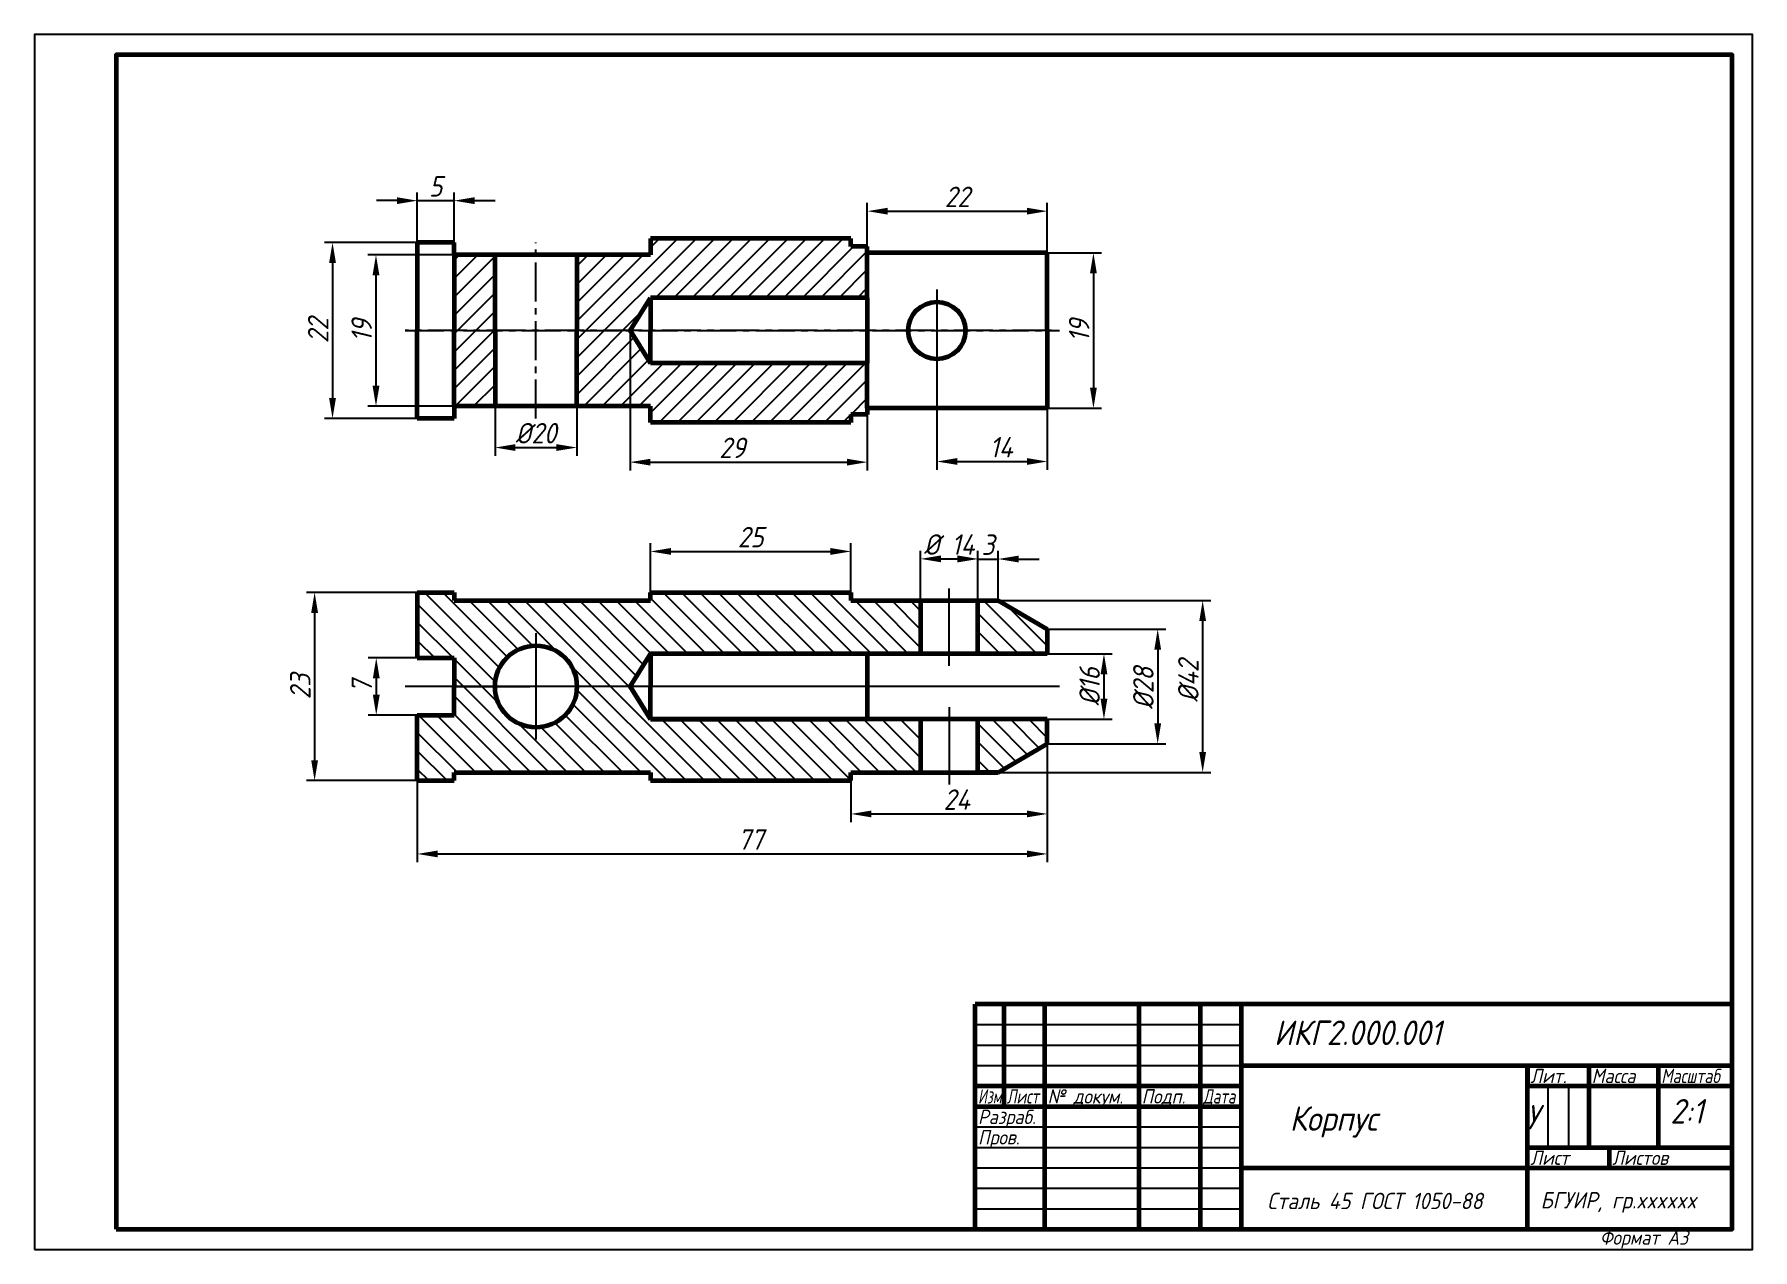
# Model space of a CAD drawing. Header units: millimetres. Extents: x 0 to 904, y 0 to 408.
# Drawn here: x 0 to 420, y 0 to 297 of the extents above; entities that cross this region are included whole.
import ezdxf

# ---------------------------------------------------------------- set-up
doc = ezdxf.new("R2010")
doc.units = ezdxf.units.MM
doc.header["$LTSCALE"] = 0.5
doc.linetypes.add('осевая2', pattern=[28.575, 19.05, -3.175, 3.175, -3.175])
doc.layers.get('0').update_dxf_attribs({"lineweight": 60})
doc.layers.get('Defpoints').update_dxf_attribs({"color": 5})
for name, color, linetype in [('1-оси', 1, 'осевая2'), ('2-штриховка', 4, 'Continuous'), ('3-размеры', 6, 'Continuous')]:
    doc.layers.add(name, color=color, linetype=linetype)
doc.layers.add('4-текст', color=3, linetype='Continuous', lineweight=60)
doc.styles.get("Standard").update_dxf_attribs({"font": 'isocpeui.ttf', "width": 0.9})
doc.dimstyles.new('Standart', dxfattribs={"dimtxt": 5, "dimasz": 5, "dimexe": 2, "dimexo": 0, "dimgap": 1, "dimtad": 1, "dimtoh": 1, "dimdec": 0, "dimlfac": 0.5, "dimtxsty": 'Standard', "dimcen": 2.5, "dimadec": 0, "dimazin": 0, "dimtfac": 1, "dimtdec": 0, "dimtmove": 0, "dimatfit": 3, "dimldrblk": 'DOTSMALL', "dimfxl": 1, "dimarcsym": 0})

# ---------------------------------------------------------------- blocks, each defined once
blk = doc.blocks.new('*D14')
at = {"layer": '3-размеры', "color": 0, "linetype": 'ByBlock', "lineweight": -2}
for p, q in [((247.6, 123.62), (247.6, 94.7)), ((93.6, 114.62), (93.6, 94.7)), ((98.6, 96.7), (242.6, 96.7))]:
    blk.add_line(p, q, dxfattribs=at)
at = {"layer": '3-размеры', "color": 0, "linetype": 'ByBlock'}
for points in [[(98.6, 97.53), (98.6, 95.87), (93.6, 96.7)], [(242.6, 97.53), (242.6, 95.87), (247.6, 96.7)]]:
    blk.add_solid(points, dxfattribs=at)
at = {"layer": 'Defpoints', "color": 0, "linetype": 'ByBlock'}
for p in [(247.6, 123.62), (93.6, 114.62), (247.6, 96.7)]:
    blk.add_point(p, dxfattribs=at)
at = {"layer": '3-размеры', "color": 0, "linetype": 'ByBlock', "insert": (175.1, 100.23), "char_height": 5, "attachment_point": 5}
blk.add_mtext('77', dxfattribs=at)
blk = doc.blocks.new('_DotSmall')
at = {"color": 0, "linetype": 'ByBlock', "const_width": 0.5}
blk.add_lwpolyline([(-0.0625, 0, 1), (0.0625, 0, 1)], format="xyb", close=True, dxfattribs=at)
blk = doc.blocks.new('*D15')
at = {"layer": '3-размеры', "color": 0, "linetype": 'ByBlock', "lineweight": -2}
for p, q in [((112.6, 206.12), (112.6, 194.02)), ((132.6, 206.12), (132.6, 194.02)), ((117.6, 196.02), (127.6, 196.02))]:
    blk.add_line(p, q, dxfattribs=at)
at = {"layer": '3-размеры', "color": 0, "linetype": 'ByBlock'}
for points in [[(117.6, 196.86), (117.6, 195.19), (112.6, 196.02)], [(127.6, 196.86), (127.6, 195.19), (132.6, 196.02)]]:
    blk.add_solid(points, dxfattribs=at)
at = {"layer": 'Defpoints', "color": 0, "linetype": 'ByBlock'}
for p in [(112.6, 206.12), (132.6, 206.12), (132.6, 196.02)]:
    blk.add_point(p, dxfattribs=at)
at = {"layer": '3-размеры', "color": 0, "linetype": 'ByBlock', "insert": (122.6, 199.52), "char_height": 5, "attachment_point": 5}
blk.add_mtext('%%c20', dxfattribs=at)
blk = doc.blocks.new('*D16')
at = {"layer": '3-размеры', "color": 0, "linetype": 'ByBlock', "lineweight": -2}
for p, q in [((216.6, 158.62), (216.6, 170.82)), ((221.6, 168.82), (225.6, 168.82)), ((230.6, 158.62), (230.6, 170.82))]:
    blk.add_line(p, q, dxfattribs=at)
at = {"layer": '3-размеры', "color": 0, "linetype": 'ByBlock'}
for points in [[(221.6, 169.65), (221.6, 167.98), (216.6, 168.82)], [(225.6, 169.65), (225.6, 167.98), (230.6, 168.82)]]:
    blk.add_solid(points, dxfattribs=at)
at = {"layer": 'Defpoints', "color": 0, "linetype": 'ByBlock'}
for p in [(230.6, 168.82), (216.6, 158.62), (230.6, 158.62)]:
    blk.add_point(p, dxfattribs=at)
at = {"layer": '3-размеры', "color": 0, "linetype": 'ByBlock', "insert": (223.6, 172.32), "char_height": 5, "attachment_point": 5}
blk.add_mtext('%%c 14', dxfattribs=at)
blk = doc.blocks.new('*D17')
at = {"layer": '3-размеры', "color": 0, "linetype": 'ByBlock', "lineweight": -2}
for p, q in [((93.6, 144.62), (81.57, 144.62)), ((83.57, 139.62), (83.57, 135.62)), ((93.6, 130.62), (81.57, 130.62))]:
    blk.add_line(p, q, dxfattribs=at)
at = {"layer": '3-размеры', "color": 0, "linetype": 'ByBlock'}
for points in [[(82.74, 139.62), (84.41, 139.62), (83.57, 144.62)], [(82.74, 135.62), (84.41, 135.62), (83.57, 130.62)]]:
    blk.add_solid(points, dxfattribs=at)
at = {"layer": 'Defpoints', "color": 0, "linetype": 'ByBlock'}
for p in [(93.6, 144.62), (83.57, 130.62), (93.6, 130.62)]:
    blk.add_point(p, dxfattribs=at)
at = {"layer": '3-размеры', "color": 0, "linetype": 'ByBlock', "insert": (80.04, 137.62), "char_height": 5, "attachment_point": 5, "rotation": 90}
blk.add_mtext('7', dxfattribs=at)
blk = doc.blocks.new('*D18')
at = {"layer": '3-размеры', "color": 0, "linetype": 'ByBlock', "lineweight": -2}
for p, q in [((93.6, 160.62), (66.5, 160.62)), ((68.5, 155.62), (68.5, 119.62)), ((93.6, 114.62), (66.5, 114.62))]:
    blk.add_line(p, q, dxfattribs=at)
at = {"layer": '3-размеры', "color": 0, "linetype": 'ByBlock'}
for points in [[(67.67, 155.62), (69.34, 155.62), (68.5, 160.62)], [(67.67, 119.62), (69.34, 119.62), (68.5, 114.62)]]:
    blk.add_solid(points, dxfattribs=at)
at = {"layer": 'Defpoints', "color": 0, "linetype": 'ByBlock'}
for p in [(93.6, 160.62), (68.5, 114.62), (93.6, 114.62)]:
    blk.add_point(p, dxfattribs=at)
at = {"layer": '3-размеры', "color": 0, "linetype": 'ByBlock', "insert": (65, 137.62), "char_height": 5, "attachment_point": 5, "rotation": 90}
blk.add_mtext('23', dxfattribs=at)
blk = doc.blocks.new('*D19')
at = {"layer": '3-размеры', "color": 0, "linetype": 'ByBlock', "lineweight": -2}
for p, q in [((93.6, 246.12), (70.88, 246.12)), ((72.88, 241.12), (72.88, 208.12)), ((93.6, 203.12), (70.88, 203.12))]:
    blk.add_line(p, q, dxfattribs=at)
at = {"layer": '3-размеры', "color": 0, "linetype": 'ByBlock'}
for points in [[(72.04, 241.12), (73.71, 241.12), (72.88, 246.12)], [(72.04, 208.12), (73.71, 208.12), (72.88, 203.12)]]:
    blk.add_solid(points, dxfattribs=at)
at = {"layer": 'Defpoints', "color": 0, "linetype": 'ByBlock'}
for p in [(93.6, 246.12), (72.88, 203.12), (93.6, 203.12)]:
    blk.add_point(p, dxfattribs=at)
at = {"layer": '3-размеры', "color": 0, "linetype": 'ByBlock', "insert": (69.38, 224.62), "char_height": 5, "attachment_point": 5, "rotation": 90}
blk.add_mtext('22', dxfattribs=at)
blk = doc.blocks.new('*D20')
at = {"layer": '3-размеры', "color": 0, "linetype": 'ByBlock', "lineweight": -2}
for p, q in [((203.6, 243.62), (203.6, 255.79)), ((208.6, 253.79), (242.6, 253.79)), ((247.6, 243.62), (247.6, 255.79))]:
    blk.add_line(p, q, dxfattribs=at)
at = {"layer": '3-размеры', "color": 0, "linetype": 'ByBlock'}
for points in [[(208.6, 254.62), (208.6, 252.96), (203.6, 253.79)], [(242.6, 254.62), (242.6, 252.96), (247.6, 253.79)]]:
    blk.add_solid(points, dxfattribs=at)
at = {"layer": 'Defpoints', "color": 0, "linetype": 'ByBlock'}
for p in [(247.6, 253.79), (203.6, 243.62), (247.6, 243.62)]:
    blk.add_point(p, dxfattribs=at)
at = {"layer": '3-размеры', "color": 0, "linetype": 'ByBlock', "insert": (225.6, 257.29), "char_height": 5, "attachment_point": 5}
blk.add_mtext('22', dxfattribs=at)
blk = doc.blocks.new('*D21')
at = {"layer": '3-размеры', "color": 0, "linetype": 'ByBlock', "lineweight": -2}
for p, q in [((247.6, 243.62), (260.87, 243.62)), ((258.87, 238.62), (258.87, 210.62)), ((247.6, 205.62), (260.87, 205.62))]:
    blk.add_line(p, q, dxfattribs=at)
at = {"layer": '3-размеры', "color": 0, "linetype": 'ByBlock'}
for points in [[(258.03, 238.62), (259.7, 238.62), (258.87, 243.62)], [(258.03, 210.62), (259.7, 210.62), (258.87, 205.62)]]:
    blk.add_solid(points, dxfattribs=at)
at = {"layer": 'Defpoints', "color": 0, "linetype": 'ByBlock'}
for p in [(247.6, 243.62), (247.6, 205.62), (258.87, 205.62)]:
    blk.add_point(p, dxfattribs=at)
at = {"layer": '3-размеры', "color": 0, "linetype": 'ByBlock', "insert": (255.37, 224.62), "char_height": 5, "attachment_point": 5, "rotation": 90}
blk.add_mtext('19', dxfattribs=at)
blk = doc.blocks.new('*D22')
at = {"layer": '3-размеры', "color": 0, "linetype": 'ByBlock', "lineweight": -2}
for p, q in [((203.6, 145.62), (263.44, 145.62)), ((261.44, 140.62), (261.44, 134.62)), ((203.6, 129.62), (263.44, 129.62))]:
    blk.add_line(p, q, dxfattribs=at)
at = {"layer": '3-размеры', "color": 0, "linetype": 'ByBlock'}
for points in [[(260.61, 140.62), (262.28, 140.62), (261.44, 145.62)], [(260.61, 134.62), (262.28, 134.62), (261.44, 129.62)]]:
    blk.add_solid(points, dxfattribs=at)
at = {"layer": 'Defpoints', "color": 0, "linetype": 'ByBlock'}
for p in [(203.6, 145.62), (203.6, 129.62), (261.44, 129.62)]:
    blk.add_point(p, dxfattribs=at)
at = {"layer": '3-размеры', "color": 0, "linetype": 'ByBlock', "insert": (257.94, 137.62), "char_height": 5, "attachment_point": 5, "rotation": 90}
blk.add_mtext('%%c16', dxfattribs=at)
blk = doc.blocks.new('*D23')
at = {"layer": '3-размеры', "color": 0, "linetype": 'ByBlock', "lineweight": -2}
for p, q in [((88.6, 256.36), (83.6, 256.36)), ((93.6, 246.12), (93.6, 258.36)), ((93.6, 256.36), (102.6, 256.36)), ((102.6, 246.12), (102.6, 258.36)), ((107.6, 256.36), (112.6, 256.36))]:
    blk.add_line(p, q, dxfattribs=at)
at = {"layer": '3-размеры', "color": 0, "linetype": 'ByBlock'}
for points in [[(88.6, 257.19), (88.6, 255.52), (93.6, 256.36)], [(107.6, 257.19), (107.6, 255.52), (102.6, 256.36)]]:
    blk.add_solid(points, dxfattribs=at)
at = {"layer": 'Defpoints', "color": 0, "linetype": 'ByBlock'}
for p in [(102.6, 256.36), (93.6, 246.12), (102.6, 246.12)]:
    blk.add_point(p, dxfattribs=at)
at = {"layer": '3-размеры', "color": 0, "linetype": 'ByBlock', "insert": (98.1, 259.86), "char_height": 5, "attachment_point": 5}
blk.add_mtext('5', dxfattribs=at)
blk = doc.blocks.new('*D24')
at = {"layer": '3-размеры', "color": 0, "linetype": 'ByBlock', "lineweight": -2}
for p, q in [((145.6, 224.62), (145.6, 190.45)), ((203.6, 224.62), (203.6, 190.45)), ((150.6, 192.45), (198.6, 192.45))]:
    blk.add_line(p, q, dxfattribs=at)
at = {"layer": '3-размеры', "color": 0, "linetype": 'ByBlock'}
for points in [[(150.6, 193.28), (150.6, 191.61), (145.6, 192.45)], [(198.6, 193.28), (198.6, 191.61), (203.6, 192.45)]]:
    blk.add_solid(points, dxfattribs=at)
at = {"layer": 'Defpoints', "color": 0, "linetype": 'ByBlock'}
for p in [(145.6, 224.62), (203.6, 224.62), (203.6, 192.45)]:
    blk.add_point(p, dxfattribs=at)
at = {"layer": '3-размеры', "color": 0, "linetype": 'ByBlock', "insert": (170.6, 195.95), "char_height": 5, "attachment_point": 5}
blk.add_mtext('29', dxfattribs=at)
blk = doc.blocks.new('*D25')
at = {"layer": '3-размеры', "color": 0, "linetype": 'ByBlock', "lineweight": -2}
for p, q in [((102.6, 243.12), (81.5, 243.12)), ((83.5, 238.12), (83.5, 211.12)), ((102.6, 206.12), (81.5, 206.12))]:
    blk.add_line(p, q, dxfattribs=at)
at = {"layer": '3-размеры', "color": 0, "linetype": 'ByBlock'}
for points in [[(82.67, 238.12), (84.34, 238.12), (83.5, 243.12)], [(82.67, 211.12), (84.34, 211.12), (83.5, 206.12)]]:
    blk.add_solid(points, dxfattribs=at)
at = {"layer": 'Defpoints', "color": 0, "linetype": 'ByBlock'}
for p in [(102.6, 243.12), (83.5, 206.12), (102.6, 206.12)]:
    blk.add_point(p, dxfattribs=at)
at = {"layer": '3-размеры', "color": 0, "linetype": 'ByBlock', "insert": (80, 224.62), "char_height": 5, "attachment_point": 5, "rotation": 90}
blk.add_mtext('19', dxfattribs=at)
blk = doc.blocks.new('*D26')
at = {"layer": '3-размеры', "color": 0, "linetype": 'ByBlock', "lineweight": -2}
for p, q in [((150.6, 160.62), (150.6, 172.63)), ((199.6, 160.62), (199.6, 172.63)), ((155.6, 170.63), (194.6, 170.63))]:
    blk.add_line(p, q, dxfattribs=at)
at = {"layer": '3-размеры', "color": 0, "linetype": 'ByBlock'}
for points in [[(155.6, 171.47), (155.6, 169.8), (150.6, 170.63)], [(194.6, 171.47), (194.6, 169.8), (199.6, 170.63)]]:
    blk.add_solid(points, dxfattribs=at)
at = {"layer": 'Defpoints', "color": 0, "linetype": 'ByBlock'}
for p in [(199.6, 170.63), (150.6, 160.62), (199.6, 160.62)]:
    blk.add_point(p, dxfattribs=at)
at = {"layer": '3-размеры', "color": 0, "linetype": 'ByBlock', "insert": (175.1, 174.13), "char_height": 5, "attachment_point": 5}
blk.add_mtext('25', dxfattribs=at)
blk = doc.blocks.new('*D27')
at = {"layer": '3-размеры', "color": 0, "linetype": 'ByBlock', "lineweight": -2}
for p, q in [((247.6, 123.62), (247.6, 104.48)), ((199.6, 116.62), (199.6, 104.48)), ((204.6, 106.48), (242.6, 106.48))]:
    blk.add_line(p, q, dxfattribs=at)
at = {"layer": '3-размеры', "color": 0, "linetype": 'ByBlock'}
for points in [[(204.6, 107.31), (204.6, 105.64), (199.6, 106.48)], [(242.6, 107.31), (242.6, 105.64), (247.6, 106.48)]]:
    blk.add_solid(points, dxfattribs=at)
at = {"layer": 'Defpoints', "color": 0, "linetype": 'ByBlock'}
for p in [(247.6, 123.62), (199.6, 116.62), (247.6, 106.48)]:
    blk.add_point(p, dxfattribs=at)
at = {"layer": '3-размеры', "color": 0, "linetype": 'ByBlock', "insert": (225.46, 109.98), "char_height": 5, "attachment_point": 5}
blk.add_mtext('24', dxfattribs=at)
blk = doc.blocks.new('*D41')
at = {"layer": '3-размеры', "color": 0, "linetype": 'ByBlock', "lineweight": -2}
for p, q in [((247.6, 151.62), (276.58, 151.62)), ((274.58, 146.62), (274.58, 128.62)), ((247.6, 123.62), (276.58, 123.62))]:
    blk.add_line(p, q, dxfattribs=at)
at = {"layer": '3-размеры', "color": 0, "linetype": 'ByBlock'}
for points in [[(273.75, 146.62), (275.41, 146.62), (274.58, 151.62)], [(273.75, 128.62), (275.41, 128.62), (274.58, 123.62)]]:
    blk.add_solid(points, dxfattribs=at)
at = {"layer": 'Defpoints', "color": 0, "linetype": 'ByBlock'}
for p in [(247.6, 151.62), (247.6, 123.62), (274.58, 123.62)]:
    blk.add_point(p, dxfattribs=at)
at = {"layer": '3-размеры', "color": 0, "linetype": 'ByBlock', "insert": (271.08, 137.23), "char_height": 5, "attachment_point": 5, "rotation": 90}
blk.add_mtext('%%c28', dxfattribs=at)
blk = doc.blocks.new('*D42')
at = {"layer": '3-размеры', "color": 0, "linetype": 'ByBlock', "lineweight": -2}
for p, q in [((235.6, 158.62), (287.57, 158.62)), ((285.57, 153.62), (285.57, 121.62)), ((235.6, 116.62), (287.57, 116.62))]:
    blk.add_line(p, q, dxfattribs=at)
at = {"layer": '3-размеры', "color": 0, "linetype": 'ByBlock'}
for points in [[(284.74, 153.62), (286.4, 153.62), (285.57, 158.62)], [(284.74, 121.62), (286.4, 121.62), (285.57, 116.62)]]:
    blk.add_solid(points, dxfattribs=at)
at = {"layer": 'Defpoints', "color": 0, "linetype": 'ByBlock'}
for p in [(235.6, 158.62), (235.6, 116.62), (285.57, 116.62)]:
    blk.add_point(p, dxfattribs=at)
at = {"layer": '3-размеры', "color": 0, "linetype": 'ByBlock', "insert": (282.07, 139), "char_height": 5, "attachment_point": 5, "rotation": 90}
blk.add_mtext('%%c42', dxfattribs=at)
blk = doc.blocks.new('*D43')
at = {"layer": '3-размеры', "color": 0, "linetype": 'ByBlock', "lineweight": -2}
for p, q in [((220.6, 224.62), (220.6, 190.61)), ((247.6, 224.62), (247.6, 190.61)), ((225.6, 192.61), (242.6, 192.61))]:
    blk.add_line(p, q, dxfattribs=at)
at = {"layer": '3-размеры', "color": 0, "linetype": 'ByBlock'}
for points in [[(225.6, 193.45), (225.6, 191.78), (220.6, 192.61)], [(242.6, 193.45), (242.6, 191.78), (247.6, 192.61)]]:
    blk.add_solid(points, dxfattribs=at)
at = {"layer": 'Defpoints', "color": 0, "linetype": 'ByBlock'}
for p in [(220.6, 224.62), (247.6, 224.62), (247.6, 192.61)]:
    blk.add_point(p, dxfattribs=at)
at = {"layer": '3-размеры', "color": 0, "linetype": 'ByBlock', "insert": (236.32, 196.11), "char_height": 5, "attachment_point": 5}
blk.add_mtext('14', dxfattribs=at)
blk = doc.blocks.new('*D44')
at = {"layer": '3-размеры', "color": 0, "linetype": 'ByBlock', "lineweight": -2}
for p, q in [((225.6, 168.78), (220.6, 168.78)), ((230.6, 158.62), (230.6, 170.78)), ((230.6, 168.78), (235.6, 168.78)), ((235.6, 158.62), (235.6, 170.78)), ((240.6, 168.78), (245.6, 168.78))]:
    blk.add_line(p, q, dxfattribs=at)
at = {"layer": '3-размеры', "color": 0, "linetype": 'ByBlock'}
for points in [[(225.6, 169.61), (225.6, 167.94), (230.6, 168.78)], [(240.6, 169.61), (240.6, 167.94), (235.6, 168.78)]]:
    blk.add_solid(points, dxfattribs=at)
at = {"layer": 'Defpoints', "color": 0, "linetype": 'ByBlock'}
for p in [(235.6, 168.78), (230.6, 158.62), (235.6, 158.62)]:
    blk.add_point(p, dxfattribs=at)
at = {"layer": '3-размеры', "color": 0, "linetype": 'ByBlock', "insert": (233.1, 172.28), "char_height": 5, "attachment_point": 5}
blk.add_mtext('3', dxfattribs=at)

msp = doc.modelspace()

# ---------------------------------------------------------------- hatches: boundary and pattern name
at = {"layer": '2-штриховка', "linetype": 'ByBlock'}
h = msp.add_hatch(dxfattribs=at)
h.set_pattern_fill('ANSI31', color=256, style=0)
h.paths.add_polyline_path([(145.6, 224.62), (150.6, 232.62), (203.6, 232.62), (203.6, 243.62), (203.6, 245.12), (199.6, 245.12), (199.6, 247.12), (150.6, 247.12), (150.6, 243.12), (132.6, 243.12), (132.6, 224.62)])
h.paths.add_polyline_path([(132.6, 206.12), (150.6, 206.12), (150.6, 202.12), (199.6, 202.12), (199.6, 204.12), (203.6, 204.12), (203.6, 205.62), (203.6, 216.62), (150.6, 216.62), (145.6, 224.62), (132.6, 224.62)])
h.paths.add_polyline_path([(112.6, 224.62), (102.6, 224.62), (102.6, 206.12), (112.6, 206.12)])
h.paths.add_polyline_path([(112.6, 243.12), (102.6, 243.12), (102.6, 224.62), (112.6, 224.62)])
h = msp.add_hatch(dxfattribs=at)
h.set_pattern_fill('ANSI31', color=256, angle=90, style=0)
h.paths.add_polyline_path([(216.6, 158.62), (199.6, 158.62), (199.6, 160.62), (150.6, 160.62), (150.6, 158.62), (148.6, 158.62), (102.6, 158.62), (102.6, 160.62), (93.6, 160.62), (93.6, 144.62), (102.6, 144.62), (102.6, 141.62), (102.6, 137.62), (112.6, 137.62, -1), (132.6, 137.62), (145.6, 137.62), (150.6, 145.62), (216.6, 145.62)])
h.paths.add_polyline_path([(216.6, 129.62), (150.6, 129.62), (145.6, 137.62), (132.6, 137.62, -1), (112.6, 137.62), (102.6, 137.62), (102.6, 133.62), (102.6, 130.62), (93.6, 130.62), (93.6, 114.62), (102.6, 114.62), (102.6, 116.62), (148.6, 116.62), (150.6, 116.62), (150.6, 114.62), (199.6, 114.62), (199.6, 116.62), (216.6, 116.62)])
h.paths.add_polyline_path([(247.6, 123.62), (247.6, 129.62), (243.6, 129.62), (230.6, 129.62), (230.6, 116.62), (235.6, 116.62)])
h.paths.add_polyline_path([(235.6, 158.62), (230.6, 158.62), (230.6, 145.62), (245.6, 145.62), (247.6, 145.62), (247.6, 151.62)])

# ---------------------------------------------------------------- linework, layer by layer
at = {"linetype": 'ByBlock'}
for p, q in [((102.6, 246.12), (93.6, 246.12)), ((93.6, 246.12), (93.6, 224.62)), ((102.6, 243.12), (102.6, 246.12)), ((199.6, 247.12), (150.6, 247.12)), ((150.6, 247.12), (150.6, 243.12)), ((199.6, 247.12), (183.07, 247.12)), ((199.6, 245.12), (199.6, 247.12)), ((203.6, 245.12), (199.6, 245.12)), ((203.6, 243.62), (203.6, 245.12)), ((247.6, 243.62), (203.6, 243.62)), ((203.6, 232.62), (203.6, 243.62)), ((247.6, 224.62), (247.6, 243.62)), ((112.6, 243.12), (102.6, 243.12)), ((102.6, 243.12), (102.6, 224.62)), ((112.6, 224.62), (112.6, 243.12)), ((132.6, 243.12), (112.6, 243.12)), ((150.6, 243.12), (132.6, 243.12)), ((132.6, 243.12), (132.6, 224.62)), ((145.6, 224.62), (150.6, 232.62)), ((203.6, 232.62), (150.6, 232.62)), ((150.6, 232.62), (150.6, 224.62)), ((203.6, 232.62), (203.6, 216.62)), ((93.6, 203.12), (93.6, 224.62)), ((102.6, 206.12), (102.6, 224.62)), ((112.6, 224.62), (112.6, 206.12)), ((132.6, 206.12), (132.6, 224.62)), ((145.6, 224.62), (150.6, 216.62)), ((150.6, 216.62), (145.6, 224.62)), ((150.6, 216.62), (150.6, 224.62)), ((247.6, 224.62), (247.6, 205.62)), ((203.6, 216.62), (150.6, 216.62)), ((203.6, 205.62), (203.6, 216.62)), ((112.6, 206.12), (102.6, 206.12)), ((102.6, 206.12), (102.6, 203.12)), ((132.6, 206.12), (112.6, 206.12)), ((150.6, 206.12), (132.6, 206.12)), ((150.6, 202.12), (150.6, 206.12)), ((102.6, 203.12), (93.6, 203.12)), ((199.6, 202.12), (150.6, 202.12)), ((199.6, 202.12), (183.07, 202.12)), ((203.6, 204.12), (199.6, 204.12)), ((199.6, 204.12), (199.6, 202.12)), ((247.6, 205.62), (203.6, 205.62)), ((203.6, 205.62), (203.6, 204.12)), ((93.6, 160.62), (102.6, 160.62)), ((93.6, 160.62), (93.6, 144.62)), ((102.6, 160.62), (102.6, 158.62)), ((150.6, 158.62), (150.6, 160.62)), ((150.6, 160.62), (199.6, 160.62)), ((199.6, 160.62), (199.6, 158.62)), ((102.6, 158.62), (148.6, 158.62)), ((148.6, 158.62), (150.6, 158.62)), ((199.6, 158.62), (235.6, 158.62)), ((216.6, 158.62), (216.6, 145.62)), ((216.6, 158.62), (223.6, 158.62)), ((217.6, 158.62), (224.6, 158.62)), ((230.6, 145.62), (230.6, 158.62)), ((235.6, 158.62), (247.6, 151.62)), ((247.6, 151.62), (247.6, 145.62)), ((93.6, 144.62), (102.6, 144.62)), ((102.6, 144.62), (102.6, 141.62)), ((145.6, 137.62), (150.6, 145.62)), ((245.6, 145.62), (150.6, 145.62)), ((150.6, 145.62), (150.6, 137.62)), ((203.6, 145.62), (203.6, 129.62)), ((247.6, 145.62), (243.6, 145.62)), ((102.6, 141.62), (102.6, 137.62)), ((102.6, 133.62), (102.6, 137.62)), ((145.6, 137.62), (150.6, 129.62)), ((150.6, 129.62), (145.6, 137.62)), ((146.6, 137.62), (146.6, 137.62)), ((150.6, 129.62), (150.6, 137.62)), ((93.6, 114.62), (93.6, 130.62)), ((93.6, 130.62), (102.6, 130.62)), ((102.6, 130.62), (102.6, 133.62)), ((150.6, 129.62), (198.6, 129.62)), ((245.6, 129.62), (150.6, 129.62)), ((216.6, 129.62), (216.6, 116.62)), ((230.6, 116.62), (230.6, 129.62)), ((247.6, 129.62), (243.6, 129.62)), ((247.6, 123.62), (247.6, 129.62)), ((235.6, 116.62), (247.6, 123.62)), ((93.6, 114.62), (102.6, 114.62)), ((102.6, 114.62), (102.6, 116.62)), ((102.6, 116.62), (148.6, 116.62)), ((148.6, 116.62), (150.6, 116.62)), ((150.6, 116.62), (150.6, 114.62)), ((150.6, 114.62), (199.6, 114.62)), ((199.6, 114.62), (199.6, 116.62)), ((199.6, 116.62), (231.6, 116.62)), ((199.6, 116.62), (235.6, 116.62)), ((235.6, 116.62), (230.6, 116.62))]:
    msp.add_line(p, q, dxfattribs=at)
at = {"color": 7, "linetype": 'ByBlock', "lineweight": 60}
for p, q in [((415, 60), (230, 60)), ((230, 5), (230, 60)), ((237, 60), (237, 35)), ((247, 5), (247, 60)), ((270, 60), (270, 5)), ((285, 5), (285, 60)), ((295, 60), (295, 5)), ((295, 45), (415, 45)), ((365, 5), (365, 45)), ((380, 45), (380, 25)), ((397, 25), (397, 45)), ((230, 40), (295, 40)), ((365, 40), (415, 40)), ((230, 35), (295, 35)), ((365, 25), (415, 25)), ((385, 20), (385, 25)), ((295, 20), (415, 20))]:
    msp.add_line(p, q, dxfattribs=at)
at = {"color": 7, "linetype": 'ByBlock', "lineweight": -3}
for p, q in [((230, 55), (295, 55)), ((230, 50), (295, 50)), ((230, 45), (295, 45)), ((370, 25), (370, 40)), ((375, 40), (375, 25)), ((230, 30), (295, 30)), ((230, 25), (295, 25)), ((230, 20), (295, 20)), ((230, 15), (295, 15)), ((230, 10), (295, 10))]:
    msp.add_line(p, q, dxfattribs=at)
at = {"color": 7, "linetype": 'ByBlock'}
msp.add_line((365, 45), (365, 40), dxfattribs=at)
at = {"color": 7, "linetype": 'ByBlock', "lineweight": 60}
msp.add_lwpolyline([(20, 5), (415, 5), (415, 292), (20, 292)], close=True, dxfattribs=at)
at = {"linetype": 'ByBlock'}
for centre, radius in [((220.6, 224.62), 7), ((122.6, 137.62), 10)]:
    msp.add_circle(centre, radius, dxfattribs=at)
at = {"layer": '1-оси'}
for p, q in [((122.6, 203.12), (122.6, 246.12)), ((248.6, 224.62), (90.6, 224.62)), ((90.6, 224.62), (250.6, 224.62)), ((248.6, 224.62), (220.6, 224.62))]:
    msp.add_line(p, q, dxfattribs=at)
at = {"layer": '1-оси', "linetype": 'ByBlock'}
for p, q in [((220.6, 234.62), (220.6, 214.62)), ((122.6, 203.12), (122.6, 203.12)), ((223.6, 142.66), (223.6, 161.58)), ((122.6, 150.63), (122.6, 124.66)), ((250.57, 137.62), (90.62, 137.62)), ((102.6, 137.62), (121.1, 137.62)), ((223.6, 132.61), (223.6, 113.67))]:
    msp.add_line(p, q, dxfattribs=at)
at = {"layer": 'Defpoints', "linetype": 'ByBlock'}
msp.add_lwpolyline([(0, 0), (420, 0), (420, 297), (0, 297)], close=True, dxfattribs=at)

# ---------------------------------------------------------------- texts
at = {"color": 7, "linetype": 'ByBlock', "lineweight": -3}
for s, width, p in [('Лит.', 0.9, (365.67, 40.7)), ('Масса', 0.9, (380.67, 40.7)), ('Масштаб', 0.8, (397.67, 40.7)), ('Изм.', 0.7, (230.67, 35.7)), ('Лист', 0.75, (237.67, 35.7)), ('№ докум.', 0.9, (247.67, 35.7)), ('Подп.', 0.9, (270.67, 35.7)), ('Дата', 0.75, (285.67, 35.7)), ('Разраб.', 0.9, (230.67, 30.7)), ('Пров.', 0.9, (230.67, 25.7)), ('Лист', 0.9, (365.67, 20.7)), ('Листов', 0.9, (385.67, 20.7))]:
    msp.add_text(s, height=3.5, dxfattribs=dict(at, width=width)).set_placement(p)
at = {"color": 7, "linetype": 'ByBlock', "lineweight": 70, "width": 0.9}
msp.add_text('Формат А3', height=3.5, dxfattribs=at).set_placement((382.66, 1.2))
at = {"layer": '4-текст', "linetype": 'ByBlock', "width": 0.9}
for s, height, p in [('ИКГ2.000.001', 6, (303, 50)), ('Корпус', 6, (306.84, 29.03)), ('У', 6, (364.52, 29.34)), ('2:1', 6, (399.87, 30.8)), ('Сталь 45 ГОСТ 1050-88', 4, (301.35, 9.89)), ('БГУИР, гр.xxxxxx', 4, (368.16, 10.07))]:
    msp.add_text(s, height=height, dxfattribs=at).set_placement(p)

# ---------------------------------------------------------------- dimensions: what is measured, and where the dimension line sits
at = {"layer": '3-размеры', "linetype": 'ByBlock'}
for base, p1, p2, picture, middle in [((102.60112111, 256.35547157), (93.60112111, 246.12302922), (102.60112111, 246.12302922), '*D23', (98.10112111, 256.35547157)), ((247.6, 253.79), (203.6, 243.62), (247.6, 243.62), '*D20', (225.6, 253.79)), ((203.6, 192.45), (145.6, 224.62), (203.6, 224.62), '*D24', (170.6, 192.45)), ((199.60112111, 170.63205287), (150.60112111, 160.62302922), (199.60112111, 160.62302922), '*D26', (175.10112111, 170.63205287)), ((235.60112111, 168.77818593), (230.60112111, 158.62302922), (235.60112111, 158.62302922), '*D44', (233.10112111, 168.77818593)), ((247.6, 96.7), (93.6, 114.62), (247.6, 123.62), '*D14', (175.1, 96.7)), ((247.6, 106.48), (199.6, 116.62), (247.6, 123.62), '*D27', (225.46, 106.48))]:
    dim = msp.add_linear_dim(base=base, p1=p1, p2=p2, dimstyle='Standart', dxfattribs=at)
    dim.commit()
    dim.dimension.update_dxf_attribs({"geometry": picture, "text_midpoint": middle, "dimtype": 160})
for base, p1, p2, angle, picture, middle, dimtype in [((72.87733954, 203.12302922), (93.60112111, 246.12302922), (93.60112111, 203.12302922), 90, '*D19', (72.87733954, 224.62302922), 160), ((258.87, 205.62), (247.6, 243.62), (247.6, 205.62), 90, '*D21', (258.87, 224.62), 160), ((83.50321556, 206.12302922), (102.60112111, 243.12302922), (102.60112111, 206.12302922), 90, '*D25', (83.50321556, 224.62302922), 160), ((247.60112111, 192.61171495), (220.60112111, 224.62302922), (247.60112111, 224.62302922), 0, '*D43', (236.31788116, 192.61171495), 161), ((68.5, 114.62), (93.6, 160.62), (93.6, 114.62), 90, '*D18', (68.5, 137.62), 160), ((83.57, 130.62), (93.6, 144.62), (93.6, 130.62), 90, '*D17', (83.57, 137.62), 160)]:
    dim = msp.add_linear_dim(base=base, p1=p1, p2=p2, angle=angle, dimstyle='Standart', dxfattribs=at)
    dim.commit()
    dim.dimension.update_dxf_attribs({"geometry": picture, "text_midpoint": middle, "dimtype": dimtype})
for base, p1, p2, text, picture, middle in [((132.6, 196.02), (112.6, 206.12), (132.6, 206.12), '%%c20', '*D15', (122.6, 196.02)), ((230.6, 168.82), (216.6, 158.62), (230.6, 158.62), '%%c 14', '*D16', (223.6, 168.82))]:
    dim = msp.add_linear_dim(base=base, p1=p1, p2=p2, text=text, dimstyle='Standart', dxfattribs=at)
    dim.commit()
    dim.dimension.update_dxf_attribs({"geometry": picture, "text_midpoint": middle, "dimtype": 160})
for base, p1, p2, text, picture, middle in [((285.57, 116.62), (235.6, 158.62), (235.6, 116.62), '%%c42', '*D42', (285.57, 139)), ((274.58, 123.62), (247.6, 151.62), (247.6, 123.62), '%%c28', '*D41', (274.58, 137.23)), ((261.44, 129.62), (203.6, 145.62), (203.6, 129.62), '%%c16', '*D22', (261.44, 137.62))]:
    dim = msp.add_linear_dim(base=base, p1=p1, p2=p2, angle=90, text=text, dimstyle='Standart', dxfattribs=at)
    dim.commit()
    dim.dimension.update_dxf_attribs({"geometry": picture, "text_midpoint": middle, "dimtype": 160})

doc.saveas('drawing.dxf')
